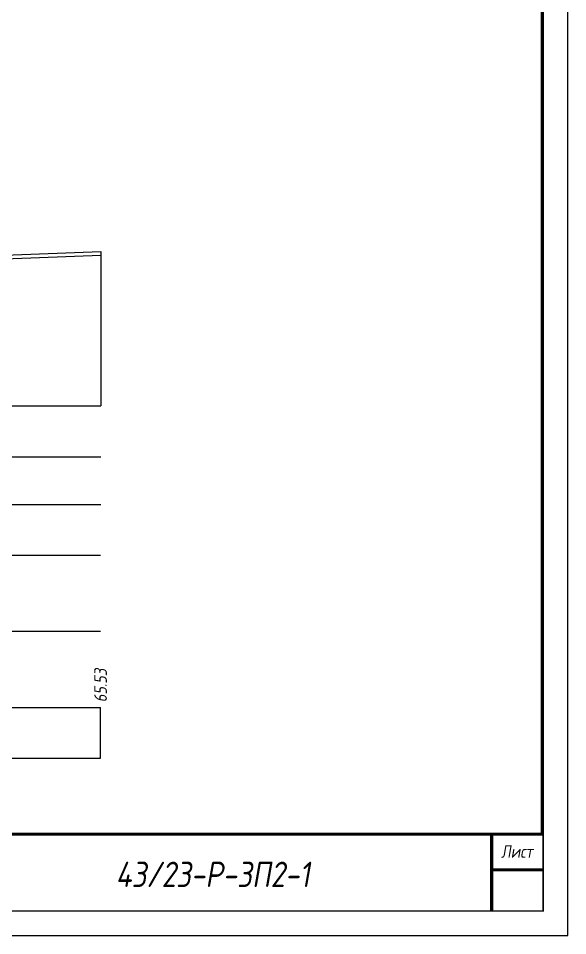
# Model space of a CAD drawing. Extents: x -717 to 1451, y -133302 to 233.
# Drawn here: x 281.6 to 389.9, y -125320.4 to -125139.6 of the extents above; entities that cross this region are included whole.
import ezdxf
from ezdxf.enums import TextEntityAlignment as Align

# ---------------------------------------------------------------- set-up
doc = ezdxf.new("R2010")
doc.units = 0
for name, color, linetype in [('Зарамочное оформление', 7, 'Continuous'), ('Код_510', 7, 'Continuous'), ('Таблица', 7, 'Continuous'), ('Черный поперечник', 3, 'Continuous')]:
    doc.layers.add(name, color=color, linetype=linetype)
doc.layers.add('Контур_2570', color=7, linetype='Continuous', true_color=0x80ff00)
doc.styles.add('М', font='romand.shx', dxfattribs={"width": 0.8, "oblique": 10, "height": 2.5})

# ---------------------------------------------------------------- blocks, each defined once
blk = doc.blocks.new('Штамп')
at = {"linetype": 'Continuous'}
blk.add_wipeout([(199.95, -411.25), (384.95, -411.25), (384.95, -426.25), (199.95, -426.25)], dxfattribs=at).dxf.layer = 'Зарамочное оформление'
at = {"layer": 'Зарамочное оформление', "linetype": 'Continuous', "lineweight": -3, "const_width": 0.6, "flags": 128}
for points in [[(199.95, -426.25), (199.95, -411.25), (384.95, -411.25)], [(209.95, -411.25), (209.95, -426.25)], [(219.95, -411.25), (219.95, -426.25)], [(229.95, -411.25), (229.95, -426.25)], [(239.95, -411.25), (239.95, -426.25)], [(254.95, -411.25), (254.95, -426.25)], [(264.95, -411.25), (264.95, -426.25)], [(374.95, -411.25), (374.95, -426.25)], [(199.95, -416.25), (264.95, -416.25)], [(374.95, -418.25), (384.95, -418.25)], [(199.95, -421.25), (264.95, -421.25)]]:
    blk.add_lwpolyline(points, dxfattribs=at)
at = {"linetype": 'Continuous', "insert": (319.95, -419.17), "char_height": 5, "width": 110, "attachment_point": 5, "style": 'М'}
blk.add_mtext('{\\Q10;\\W0.8;43/23-Р-ЗП2-1}', dxfattribs=at)
at = {"layer": 'Зарамочное оформление', "linetype": 'Continuous', "style": 'М', "oblique": 10}
for s, width, p in [('Лист', 0.8, (379.95, -414.66)), ('Изм.', 0.8, (204.95, -423.75)), ('Кол.уч.', 0.7, (214.95, -423.75)), ('Лист', 0.8, (224.95, -423.75)), ('N док.', 0.7, (235.28, -423.75)), ('Подпись', 0.8, (247.45, -423.75)), ('Дата', 0.8, (259.95, -423.75))]:
    blk.add_text(s, height=2.5, dxfattribs=dict(at, width=width)).set_placement(p, align=Align.MIDDLE_CENTER)
blk = doc.blocks.new('шифр')
blk.add_blockref('Штамп', (0, -124949))

msp = doc.modelspace()

# ---------------------------------------------------------------- linework, layer by layer
at = {"flags": 128}
msp.add_lwpolyline([(-30.054, -125320.421), (389.946, -125320.421), (389.946, -125023.421), (-30.054, -125023.421)], close=True, dxfattribs=at)
at = {"const_width": 0.6, "flags": 128}
msp.add_lwpolyline([(-10.054, -125315.421), (384.946, -125315.421), (384.946, -125028.421), (-10.054, -125028.421)], close=True, dxfattribs=at)

# ---------------------------------------------------------------- texts
at = {"linetype": 'Continuous', "style": 'М', "oblique": 10, "width": 0.8}
msp.add_text('409', height=2.5, dxfattribs=at).set_placement((380.312, -125311.509), align=Align.MIDDLE)

# ---------------------------------------------------------------- next in the draw order: block references
msp.add_blockref('шифр', (0, 59.829))

# ---------------------------------------------------------------- next in the draw order: linework, layer by layer
at = {"layer": 'Код_510'}
msp.add_line((297.8, -125285.421), (297.8, -125275.421), dxfattribs=at)
at = {"layer": 'Контур_2570', "flags": 128}
msp.add_lwpolyline([(80, -125196.75), (100.124, -125196.507), (100.124, -125196.507), (107.229, -125194.129), (120.855, -125188.196), (120.855, -125187.446), (133.486, -125186.295), (137.627, -125185.897), (138.127, -125186.647), (166.297, -125186.131), (173.862, -125185.969), (184.123, -125185.819), (197.268, -125185.541), (223.404, -125184.99), (225.983, -125184.805), (234.914, -125183.725), (234.914, -125184.475), (241.64, -125186.323), (243.821, -125187.34), (243.821, -125187.34), (244.886, -125188.84), (247.041, -125187.554), (254.577, -125187.92), (297.854, -125186.289)], dxfattribs=at)
at = {"layer": 'Таблица'}
for p, q in [((80, -125216), (297.854, -125216)), ((80, -125226), (297.854, -125226)), ((80, -125235.421), (297.854, -125235.421)), ((79.946, -125245.421), (297.8, -125245.421)), ((79.946, -125260.421), (297.8, -125260.421)), ((79.946, -125275.421), (297.8, -125275.421)), ((79.946, -125285.421), (297.8, -125285.421))]:
    msp.add_line(p, q, dxfattribs=at)
at = {"layer": 'Черный поперечник', "color": 7}
msp.add_line((297.854, -125185.539), (297.854, -125216), dxfattribs=at)
at = {"layer": 'Черный поперечник', "flags": 128}
msp.add_lwpolyline([(80, -125196), (100.124, -125195.757), (107.229, -125193.379), (120.855, -125187.446), (133.486, -125186.295), (137.627, -125185.897), (138.127, -125186.647), (166.297, -125186.131), (173.862, -125185.969), (184.123, -125185.819), (197.268, -125185.541), (223.404, -125184.99), (225.983, -125184.805), (234.914, -125183.725), (241.64, -125185.573), (243.821, -125186.59), (244.886, -125188.09), (247.041, -125186.804), (254.577, -125187.17), (297.854, -125185.539)], dxfattribs=at)

# ---------------------------------------------------------------- next in the draw order: texts
at = {"layer": 'Код_510', "style": 'М', "oblique": 10, "width": 0.8}
msp.add_text('65.53', height=2.5, rotation=90, dxfattribs=at).set_placement((297.8, -125274.421), align=Align.MIDDLE_LEFT)

doc.saveas('drawing.dxf')
